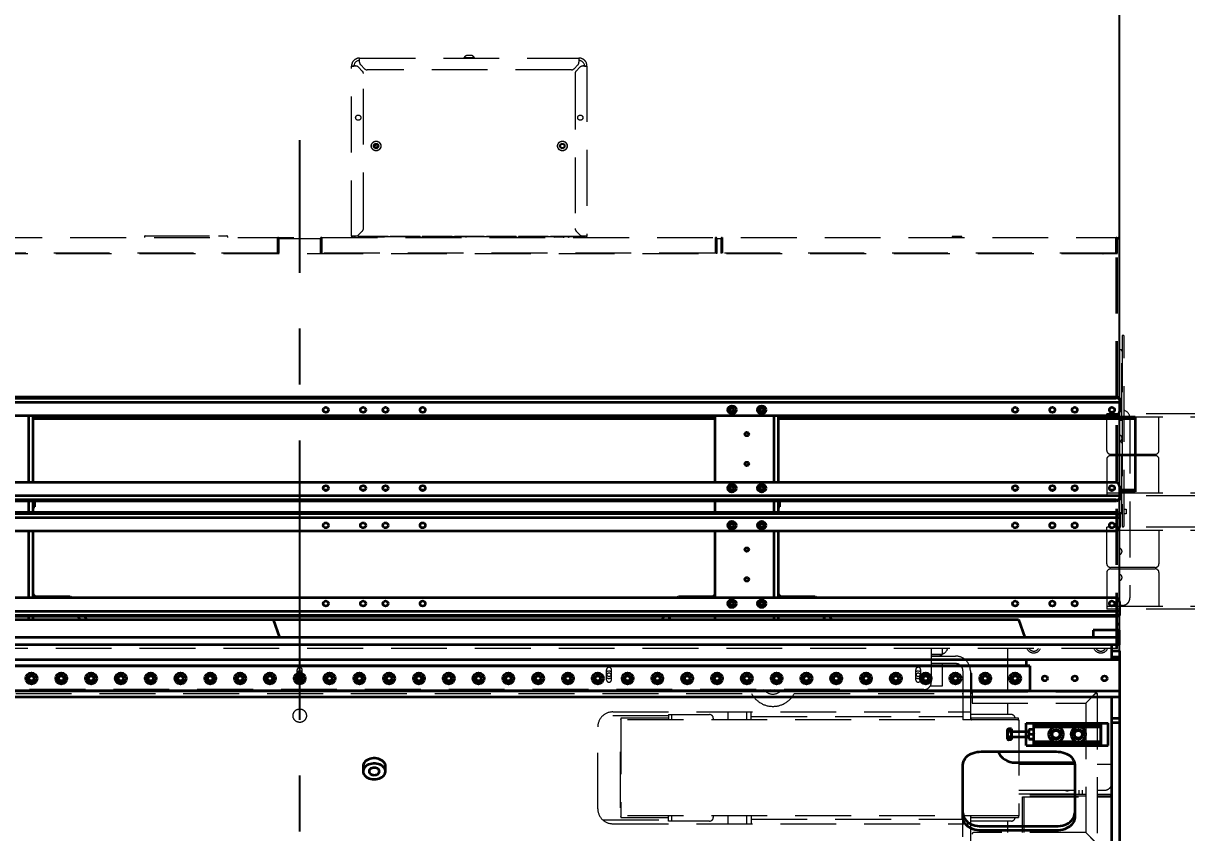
# Model space of a CAD drawing. Header units: inches. Extents: x 16559 to 58559, y 6500 to 36200.
# Drawn here: x 35374 to 36935, y 23617 to 24704 of the extents above; entities that cross this region are included whole.
import ezdxf

# ---------------------------------------------------------------- set-up
doc = ezdxf.new("R2010")
doc.units = ezdxf.units.IN
doc.header["$LTSCALE"] = 300
doc.linetypes.add('CENTRO', pattern=[2, 1.25, -0.25, 0.25, -0.25])
doc.linetypes.add('NASCOSTA', pattern=[0.375, 0.25, -0.125])
for name, color, linetype in [('ASSI', 254, 'CENTRO'), ('MACCHINA', 40, 'Continuous'), ('QUOTE', 7, 'Continuous')]:
    doc.layers.add(name, color=color, linetype=linetype)
doc.layers.add('GUIDE', color=4, linetype='Continuous', lineweight=35)
doc.styles.get("Standard").update_dxf_attribs({"font": 'romans.shx'})
doc.dimstyles.new('sc1a100_pollici', dxfattribs={"dimscale": 100, "dimtxt": 3, "dimasz": 3, "dimexe": 0, "dimexo": 0, "dimgap": 1, "dimtad": 1, "dimzin": 12, "dimdsep": 46, "dimtxsty": 'Standard', "dimblk": 'CLOSEDBLANK', "dimcen": 1, "dimclrd": 253, "dimclre": 253, "dimclrt": 2, "dimadec": 0, "dimazin": 3, "dimtfac": 1, "dimtmove": 0, "dimatfit": 1, "dimldrblk": 'CLOSEDBLANK', "dimfxl": 1, "dimtolj": 1, "dimtzin": 0, "dimarcsym": 0})

# ---------------------------------------------------------------- blocks, each defined once
blk = doc.blocks.new('A$C4fed211f')
at = {"layer": 'ASSI'}
blk.add_line((0, -1515.5), (0, 1662.6), dxfattribs=at)
at = {"layer": 'MACCHINA', "color": 254, "linetype": 'NASCOSTA', "lineweight": 5}
for p, q in [((80.3, 1767), (80.3, 1772.7)), ((80.3, 1772.7), (374.7, 1772.7)), ((80.3, 1770.7), (80.3, 1770.7)), ((220.4, 1773.2), (220.4, 1772.7)), ((234.4, 1773.2), (220.4, 1773.2)), ((221.6, 1774.7), (221.7, 1774.7)), ((230.6, 1776.2), (224.2, 1776.2)), ((233.2, 1774.7), (233.2, 1774.7)), ((234.4, 1772.7), (234.4, 1773.2)), ((374.7, 1772.7), (374.7, 1767)), ((374.7, 1770.7), (374.7, 1770.7)), ((75.4, 1761.9), (69.5, 1761.9)), ((69.5, 1533.5), (69.5, 1761.9)), ((72.7, 1762.7), (75, 1762.7)), ((73, 1761.9), (73, 1762.7)), ((74, 1761.9), (74, 1762.7)), ((75, 1762.7), (75, 1761.9)), ((84, 1755.3), (79, 1760.4)), ((86.9, 1758.4), (81.8, 1763.4)), ((85.5, 1544), (85.5, 1751.8)), ((364.6, 1756.9), (90.4, 1756.9)), ((373.2, 1763.4), (368.1, 1758.4)), ((369.5, 1751.8), (369.5, 1544)), ((376, 1760.4), (371, 1755.3)), ((385.5, 1761.9), (379.6, 1761.9)), ((380, 1762.7), (382.3, 1762.7)), ((380, 1761.9), (380, 1762.7)), ((381, 1761.9), (381, 1762.7)), ((382, 1762.7), (382, 1761.9)), ((385.5, 1761.9), (385.5, 1533.5)), ((-1095.5, 1532), (1098.4, 1532)), ((-208.3, 1533), (-208.3, 1532)), ((-96.7, 1532), (-96.7, 1533)), ((-30.1, 1532), (-30.1, 1511)), ((-29.5, 1530.5), (-30.1, 1530.5)), ((-29.5, 1532), (-29.5, 1530.5)), ((-27.6, 1530.5), (27.6, 1530.5)), ((29.5, 1532), (29.5, 1530.5)), ((30.1, 1530.5), (29.5, 1530.5)), ((30.1, 1511), (30.1, 1532)), ((69.5, 1533.9), (75.4, 1533.9)), ((70.3, 1533.9), (70.3, 1533.5)), ((70.3, 1533.5), (71.1, 1533.5)), ((71.1, 1533.9), (71.1, 1533.5)), ((74, 1533.9), (74, 1532.7)), ((381, 1532.7), (74, 1532.7)), ((78.5, 1533.7), (118.5, 1533.7)), ((78.5, 1533), (78.5, 1533.7)), ((118.5, 1533), (78.5, 1533)), ((79, 1535.4), (84, 1540.4)), ((101.5, 1532.7), (101.5, 1532)), ((101.5, 1532.2), (101.7, 1532)), ((113.5, 1532.2), (101.5, 1532.2)), ((113.3, 1532), (113.5, 1532.2)), ((113.5, 1532), (113.5, 1532.7)), ((118.5, 1533.7), (118.5, 1533)), ((121.5, 1533.7), (161.5, 1533.7)), ((121.5, 1533), (121.5, 1533.7)), ((161.5, 1533), (121.5, 1533)), ((161.5, 1533.7), (161.5, 1533)), ((164.5, 1533.7), (204.5, 1533.7)), ((164.5, 1533), (164.5, 1533.7)), ((204.5, 1533), (164.5, 1533)), ((204.5, 1533.7), (204.5, 1533)), ((207.5, 1533.7), (247.5, 1533.7)), ((207.5, 1533), (207.5, 1533.7)), ((247.5, 1533), (207.5, 1533)), ((223.3, 1532), (223.3, 1532.7)), ((247.5, 1533.7), (247.5, 1533)), ((250.5, 1533.7), (290.5, 1533.7)), ((250.5, 1533), (250.5, 1533.7)), ((290.5, 1533), (250.5, 1533)), ((290.5, 1533.7), (290.5, 1533)), ((293.5, 1533.7), (333.5, 1533.7)), ((293.5, 1533), (293.5, 1533.7)), ((333.5, 1533), (293.5, 1533)), ((333.5, 1533.7), (333.5, 1533)), ((336.5, 1533.7), (376.5, 1533.7)), ((336.5, 1533), (336.5, 1533.7)), ((376.5, 1533), (336.5, 1533)), ((341.5, 1532.7), (341.5, 1532)), ((341.5, 1532.2), (341.7, 1532)), ((353.5, 1532.2), (341.5, 1532.2)), ((353.3, 1532), (353.5, 1532.2)), ((353.5, 1532), (353.5, 1532.7)), ((371, 1540.4), (376, 1535.4)), ((376.5, 1533.7), (376.5, 1533)), ((379.6, 1533.9), (385.5, 1533.9)), ((381, 1532.7), (381, 1533.9)), ((383.9, 1533.5), (383.9, 1533.9)), ((383.9, 1533.5), (384.7, 1533.5)), ((384.7, 1533.9), (384.7, 1533.5)), ((557.4, 1532), (557.4, 1511)), ((558, 1530.5), (557.4, 1530.5)), ((558, 1530.5), (558, 1532)), ((559.9, 1530.5), (565.1, 1530.5)), ((567, 1532), (567, 1530.5)), ((567.6, 1530.5), (567, 1530.5)), ((567.6, 1511), (567.6, 1532)), ((875.7, 1533.2), (875.5, 1533)), ((875.5, 1533), (875.5, 1532)), ((875.5, 1533), (888.5, 1533)), ((888.3, 1533.2), (875.7, 1533.2)), ((888.5, 1533), (888.3, 1533.2)), ((888.5, 1532), (888.5, 1533)), ((1094.9, 1532), (1094.9, 1511)), ((1095.5, 1530.5), (1094.9, 1530.5)), ((1095.5, 1532), (1095.5, 1530.5)), ((1098.4, 1531.2), (1097.1, 1531.2)), ((1098.4, 1529.6), (1098.4, 1531.2)), ((1099.2, 1529.6), (1099.2, 1530.4)), ((1100, 1530.4), (1100, 1013.6)), ((-29, 1511), (-29, 1530)), ((-27.5, 1511), (-27.5, 1530)), ((27.5, 1530), (27.5, 1511)), ((29, 1530), (29, 1511)), ((558.5, 1511), (558.5, 1530)), ((560, 1511), (560, 1530)), ((565, 1530), (565, 1511)), ((566.5, 1530), (566.5, 1511)), ((1096, 1511), (1096, 1530)), ((1097.5, 1511), (1097.5, 1530)), ((1098.4, 1530.1), (1099.2, 1530.1)), ((1100, 1529.6), (1098.4, 1529.6)), ((1100.2, 1527.9), (1100, 1527.9)), ((1100.2, 1380.5), (1100.2, 1527.9)), ((1097.5, 1510), (-1097.5, 1510)), ((-30.1, 1511), (-557.4, 1511)), ((-160.7, 1510), (-160.7, 1511)), ((-89.3, 1511), (-89.3, 1510)), ((-29, 1511), (-27.5, 1511)), ((29, 1511), (27.5, 1511)), ((557.4, 1511), (30.1, 1511)), ((558.5, 1511), (560, 1511)), ((566.5, 1511), (565, 1511)), ((1094.9, 1511), (567.6, 1511)), ((1075.5, 1511), (1075.5, 1510)), ((1077.5, 1510.5), (1077.5, 1511)), ((1095.5, 980), (1095.5, 1510)), ((1096, 1511), (1097.5, 1511)), ((1097.5, 980), (1097.5, 1510)), ((1103.5, 1399.1), (1103.5, 1144.9)), ((1106.3, 1144.9), (1106.3, 1399.1)), ((1103.4, 1288.3), (1103.4, 1379.5)), ((1103.4, 1300), (1103.5, 1300)), ((1100.2, 1256.7), (1100.2, 1287.3)), ((1114, 1290), (1114, 1048)), ((1103.4, 1164.5), (1103.4, 1255.7)), ((1100.2, 986.1), (1100.2, 1163.5)), ((1103.5, 1161), (1100.2, 1161)), ((1103.4, 1167), (1103.5, 1167)), ((1106.3, 1167), (1109, 1167)), ((1109, 1161), (1106.3, 1161)), ((1109, 1167), (1109, 1161)), ((1104, 1038), (1100.2, 1038)), ((1097.5, 1012.8), (1098.4, 1012.8)), ((1098.4, 1012), (1097.5, 1012)), ((1098.4, 1014.4), (1100, 1014.4)), ((1098.4, 1012.8), (1098.4, 1014.4)), ((1099.2, 1013.9), (1098.4, 1013.9)), ((1099.2, 1013.6), (1099.2, 1014.4)), ((1100.2, 986.1), (1097.5, 986.1)), ((1097.5, 980), (-1097.5, 980)), ((847.5, 980), (847.5, 935)), ((847.5, 972.2), (859.8, 972.2)), ((859.8, 972), (847.5, 972)), ((847.5, 970), (880, 970)), ((859.8, 970), (859.8, 972)), ((860, 972.2), (862, 972.2)), ((862, 980), (862, 972.2)), ((950, 980), (950, 922)), ((880, 960), (847.5, 960)), ((862.5, 930), (862.5, 960)), ((-3.3, 938.3), (-3.3, 951.7)), ((3.3, 938.3), (3.3, 951.7)), ((411.7, 938.3), (411.7, 951.7)), ((418.3, 938.3), (418.3, 951.7)), ((826.7, 938.3), (826.7, 951.7)), ((833.3, 938.3), (833.3, 951.7)), ((890, 950), (890, 884.5)), ((900, 950), (900, 884.5)), ((900, 947), (902, 947)), ((902, 922.2), (902, 947)), ((837.5, 925), (-867.5, 925)), ((846.2, 930), (862.5, 930)), ((900, 922.2), (902, 922.2)), ((902.2, 922), (902.2, 907)), ((902.2, 922), (1067.8, 922)), ((1067.8, 920), (1067.8, 922)), ((-606.2, 920), (606.2, 920)), ((663.8, 920), (890, 920)), ((902.2, 907), (1054.8, 907)), ((950, 907), (950, 891.5)), ((1067.6, 919.8), (1054.8, 907)), ((1055, 906.8), (1067.8, 919.6)), ((1055, 906.8), (1055, 733.2)), ((1068, 919.8), (1070, 919.8)), ((1070, 919.8), (1070, 720.2)), ((495, 890), (406.8, 890)), ((420, 895), (900, 895)), ((495, 891.5), (550, 891.5)), ((495, 891.5), (495, 884.5)), ((499, 891.5), (499, 884.5)), ((575, 884.5), (575, 895)), ((600, 884.5), (600, 895)), ((606, 884.5), (606, 895)), ((955, 891.5), (900, 891.5)), ((400, 765), (400, 875)), ((431, 886.5), (431, 753.5)), ((495, 886.5), (431, 886.5)), ((965, 884.5), (431, 884.5)), ((555, 886.5), (555, 884.5)), ((606, 889), (890, 889)), ((964.5, 886.5), (900.5, 886.5)), ((900.5, 886.5), (900.5, 884.5)), ((964.5, 884.5), (964.5, 886.5)), ((965, 884.5), (965, 755.5)), ((430.5, 766.5), (430.5, 873.5)), ((431, 873.5), (430.5, 873.5)), ((965, 825), (1055, 825)), ((1070, 825), (1090, 825)), ((1090, 825), (1090, 266.9)), ((965, 790), (1055, 790)), ((965, 785), (1050, 785)), ((1055, 784), (965, 784)), ((1055, 782), (965, 782)), ((970, 733), (970, 781)), ((970, 781), (1055, 781)), ((972, 733), (972, 781)), ((1046, 785), (1046, 790)), ((1050, 790), (1050, 785)), ((1070, 790), (1080, 790)), ((1090, 784), (1070, 784)), ((1090, 782), (1070, 782)), ((1070, 781), (1090, 781)), ((1088, 784), (1088, 781)), ((430.5, 766.5), (431, 766.5)), ((406.8, 750), (495, 750)), ((965, 755.5), (431, 755.5)), ((431, 753.5), (495, 753.5)), ((495, 748.5), (495, 755.5)), ((499, 755.5), (499, 748.5)), ((555, 755.5), (555, 753.5)), ((575, 745), (575, 755.5)), ((600, 745), (600, 755.5)), ((606, 755.5), (606, 745)), ((606, 751), (890, 751)), ((890, 390), (890, 755.5)), ((900, 755.5), (900, 690)), ((900.5, 753.5), (900.5, 755.5)), ((900.5, 753.5), (964.5, 753.5)), ((964.5, 755.5), (964.5, 753.5)), ((420, 745), (900, 745)), ((550, 748.5), (495, 748.5)), ((955, 748.5), (900, 748.5)), ((950, 748.5), (950, 733)), ((1054.8, 733), (904.2, 733)), ((1054.8, 733), (1067.6, 720.2)), ((1067.8, 720.4), (1055, 733.2))]:
    blk.add_line(p, q, dxfattribs=at)
at = {"layer": 'MACCHINA', "color": 4}
blk.add_line((985, 880), (985, 850), dxfattribs=at)
at = {"layer": 'MACCHINA', "color": 254, "linetype": 'NASCOSTA', "lineweight": 5, "flags": 128}
for points in [[(1075.6, 1510), (1075.5, 1510), (1075.5, 1510.5)], [(862.7, 980), (862.4, 979.8), (862, 979.4)], [(631.8, 925), (633.1, 924.7), (635, 924.5)], [(635, 924.5), (636.9, 924.7), (638.2, 925)]]:
    blk.add_lwpolyline(points, dxfattribs=at)
at = {"layer": 'MACCHINA', "color": 254, "linetype": 'NASCOSTA', "lineweight": 5}
for centre, radius in [((78.5, 1692.7), 3.5), ((376.5, 1692.7), 3.5), ((102.5, 1654.7), 6.5), ((102.5, 1654.7), 6.3), ((102.5, 1654.7), 3.5), ((102.5, 1654.7), 2.5), ((352.5, 1654.7), 6.5), ((352.5, 1654.7), 6.3), ((352.5, 1654.7), 3.5), ((352.5, 1654.7), 2.5), ((0, 945), 2.5), ((415, 945), 2.5), ((830, 945), 2.5), ((0, 890), 9)]:
    blk.add_circle(centre, radius, dxfattribs=at)
for centre, radius, start, end in [((80.3, 1761.9), 10.8, 90, 180), ((80.3, 1761.9), 7.6, 90, 180), ((85.3, 1767), 5, 180, 225), ((226.4, 1769.6), 7, 132.8202, 148.7211), ((228.4, 1769.6), 7, 31.2789, 47.1798), ((369.7, 1767), 5, 315, 0), ((374.7, 1761.9), 10.8, 0, 90), ((374.7, 1761.9), 7.6, 0, 90), ((75.4, 1756.9), 5, 45, 90), ((80.5, 1751.8), 5, 0, 45), ((90.4, 1761.9), 5, 225, 270), ((364.6, 1761.9), 5, 270, 315), ((374.5, 1751.8), 5, 135, 180), ((379.6, 1756.9), 5, 90, 135), ((102, 1650.7), 4, 46.6038, 119.1462), ((-207.3, 1533), 1, 90, 180), ((-97.7, 1533), 1, 0, 90), ((-29.5, 1530), 2, 0, 90), ((-29.5, 1530), 0.5, 0, 90), ((29.5, 1530), 2, 90, 180), ((29.5, 1530), 0.5, 90, 180), ((70.3, 1533.5), 0.802, 180, 0), ((70.3, 1533.5), 0.002, 180, 0), ((74, 1534.7), 2, 203.5782, 270), ((74, 1534.7), 1, 233.1301, 270), ((75.4, 1538.9), 5, 270, 315), ((80.5, 1544), 5, 315, 0), ((357.4, 1538.7), 7.27, 237.5778, 246.5654), ((357.6, 1538.7), 7.27, 293.4346, 304.7866), ((374.5, 1544), 5, 180, 225), ((379.6, 1538.9), 5, 225, 270), ((381, 1534.7), 2, 270, 336.4218), ((381, 1534.7), 1, 270, 306.8699), ((384.7, 1533.5), 0.802, 180, 0), ((384.7, 1533.5), 0.002, 180, 0), ((558, 1530), 2, 0, 90), ((558, 1530), 0.5, 0, 90), ((567, 1530), 2, 90, 180), ((567, 1530), 0.5, 90, 180), ((1095.5, 1530), 2, 0, 90), ((1095.5, 1530), 0.5, 0, 90), ((1098.4, 1530.4), 1.6, 0, 90), ((1098.4, 1530.4), 0.8, 0, 90), ((1078, 1510.5), 0.5, 180, 270), ((1104.9, 1399.1), 1.4, 0, 180), ((1101.7, 1379.5), 1.75, 0, 160.537), ((1104, 1290), 10, 0, 76.7029), ((1101.7, 1288.3), 1.75, 199.463, 0), ((1099, 1262.5), 4.5, 285.466, 74.534), ((1101.7, 1255.7), 1.75, 0, 160.537), ((1099, 1227.5), 4.5, 347.8985, 12.1015), ((1101.7, 1164.5), 1.75, 199.463, 0), ((1104.9, 1144.9), 1.4, 180, 0), ((1099, 1110.5), 4.5, 285.466, 74.534), ((1099, 1075.5), 4.5, 285.466, 74.534), ((1104, 1048), 10, 270, 0), ((1098.4, 1013.6), 0.8, 270, 0), ((1098.4, 1013.6), 1.6, 270, 0), ((858.2, 984), 12, 288.4615, 340.5288), ((880, 950), 20, 0, 90), ((985, 984.2), 10, 204.8346, 335.1654), ((985, 984.2), 7.5, 214.0558, 325.9442), ((1075, 984.2), 10, 204.8346, 335.1654), ((1075, 984.2), 7.5, 214.0558, 325.9442), ((0, 951.7), 3.3, 0, 180), ((415, 951.7), 3.3, 0, 180), ((830, 951.7), 3.3, 0, 180), ((880, 950), 10, 0, 90), ((0, 945), 5, 48.7001, 131.7803), ((0, 945), 5, 228.7001, 311.2999), ((0, 938.3), 3.3, 180, 0), ((415, 945), 5, 48.7001, 131.7803), ((415, 945), 5, 228.7001, 311.2999), ((415, 938.3), 3.3, 180, 0), ((830, 945), 5, 48.7001, 131.7803), ((830, 945), 5, 228.7001, 311.2999), ((830, 938.3), 3.3, 180, 0), ((635, 935), 16, 218.6822, 320.8564), ((837.5, 935), 10, 270, 0), ((902.2, 922.2), 2.2, 180, 270), ((902.2, 922.2), 0.2, 180, 270), ((1067.8, 919.8), 2.2, 0, 90), ((635, 935), 32.5, 207.4864, 332.5136), ((1067.8, 919.8), 0.2, 0, 90), ((420, 875), 20, 90, 180), ((550, 886.5), 5, 0, 90), ((955, 886.5), 5, 360, 90), ((1080, 800), 10, 270, 0), ((1030, 795), 5.75, 240.4082, 297.9381), ((420, 765), 20, 180, 270), ((550, 753.5), 5, 270, 0), ((955, 753.5), 5, 270, 360), ((904.2, 731), 2, 90, 180)]:
    blk.add_arc(centre, radius, start, end, dxfattribs=at)
for points, knots in [([(80.3, 1769.5), (80.3, 1769.5), (80.3, 1769.6), (80.3, 1769.8), (80.3, 1770.2), (80.3, 1770.7), (80.3, 1771.3), (80.3, 1771.8), (80.3, 1772.3), (80.3, 1772.6), (80.3, 1772.7), (80.3, 1772.7), (80.3, 1772.7)], [0, 0, 0, 0, 0.1073725, 0.2147449, 0.3221174, 0.4294898, 0.5368623, 0.6442347, 0.7516072, 0.8589796, 0.9663521, 1, 1, 1, 1]), ([(224.2, 1776.2), (223.5, 1775.9), (222.6, 1775.5), (221.8, 1774.8), (221.7, 1774.7)], [0, 0, 0, 0, 0.79499, 1, 1, 1, 1]), ([(233.2, 1774.7), (232.5, 1775.2), (231.8, 1775.8), (230.8, 1776.1), (230.6, 1776.2)], [0, 0, 0, 0, 0.79305, 1, 1, 1, 1]), ([(374.7, 1772.7), (374.7, 1772.7), (374.7, 1772.6), (374.7, 1772.4), (374.7, 1772), (374.7, 1771.5), (374.7, 1770.9), (374.7, 1770.4), (374.7, 1769.9), (374.7, 1769.6), (374.7, 1769.5), (374.7, 1769.5), (374.7, 1769.5)], [0, 0, 0, 0, 0.107372, 0.214745, 0.322117, 0.42949, 0.536862, 0.644235, 0.751607, 0.85898, 0.966352, 1, 1, 1, 1]), ([(69.5, 1761.9), (69.5, 1761.9), (69.6, 1761.9), (69.8, 1761.9), (70.2, 1761.9), (70.7, 1761.9), (71.3, 1761.9), (71.8, 1761.9), (72.3, 1761.9), (72.6, 1761.9), (72.7, 1761.9), (72.7, 1761.9), (72.7, 1761.9)], [0, 0, 0, 0, 0.1073725, 0.2147449, 0.3221174, 0.4294898, 0.5368623, 0.6442347, 0.7516072, 0.8589796, 0.9663521, 1, 1, 1, 1]), ([(382.3, 1761.9), (382.3, 1761.9), (382.4, 1761.9), (382.6, 1761.9), (383, 1761.9), (383.5, 1761.9), (384.1, 1761.9), (384.6, 1761.9), (385.1, 1761.9), (385.4, 1761.9), (385.5, 1761.9), (385.5, 1761.9), (385.5, 1761.9)], [0, 0, 0, 0, 0.107372, 0.214745, 0.322117, 0.42949, 0.536862, 0.644235, 0.751607, 0.85898, 0.966352, 1, 1, 1, 1]), ([(-207.3, 1534), (-207.3, 1534), (-207.3, 1534), (-206.9, 1534), (-206, 1534), (-204.6, 1534), (-202.8, 1534), (-200.7, 1534), (-198.5, 1534), (-196.9, 1534), (-196.1, 1534)], [0, 0, 0, 0, 0.0727407, 0.2028516, 0.3374524, 0.4744157, 0.6113791, 0.7459798, 0.8760908, 1, 1, 1, 1]), ([(-196.1, 1534), (-191.4, 1534), (-181.8, 1534), (-167.2, 1534), (-152.5, 1534), (-137.8, 1534), (-123.2, 1534), (-113.6, 1534), (-108.9, 1534)], [0, 0, 0, 0, 0.166228, 0.332925, 0.5, 0.66707, 0.833769, 1, 1, 1, 1]), ([(-108.9, 1534), (-108.1, 1534), (-106.5, 1534), (-104.3, 1534), (-102.2, 1534), (-100.4, 1534), (-99, 1534), (-98.1, 1534), (-97.7, 1534), (-97.7, 1534), (-97.7, 1534)], [0, 0, 0, 0, 0.123909, 0.25402, 0.388621, 0.525584, 0.662548, 0.797148, 0.927259, 1, 1, 1, 1]), ([(1100, 1527.8), (1100.1, 1527.8), (1100.2, 1527.9), (1100.2, 1527.9), (1100.2, 1527.9)], [0, 0, 0, 0, 0.385333, 1, 1, 1, 1]), ([(1100.2, 986.1), (1100.1, 986.1), (1099.9, 986.2), (1098.9, 986.7), (1097.9, 987.2), (1097.5, 987.4)], [0, 0, 0, 0, 0.377254, 0.753899, 1, 1, 1, 1]), ([(432, 884.5), (431.9, 884.5), (431.7, 884.5), (431.4, 884.7), (431.2, 884.9), (431, 885.2), (431, 885.4), (431, 885.5)], [0, 0, 0, 0, 0.146754, 0.316126, 0.510248, 0.757793, 1, 1, 1, 1]), ([(495, 885.5), (495, 885.4), (495, 885.1), (494.7, 884.8), (494.4, 884.6), (494.2, 884.5), (494.1, 884.5), (494, 884.5)], [0, 0, 0, 0, 0.3101202, 0.6161208, 0.7588957, 0.8860224, 1, 1, 1, 1]), ([(900.5, 885.5), (900.6, 885.4), (900.6, 885.1), (900.8, 884.8), (901.1, 884.6), (901.3, 884.5), (901.5, 884.5), (901.5, 884.5)], [0, 0, 0, 0, 0.31012, 0.616121, 0.758896, 0.886022, 1, 1, 1, 1]), ([(963.5, 884.5), (963.6, 884.5), (963.8, 884.5), (964.1, 884.7), (964.4, 884.9), (964.5, 885.2), (964.5, 885.4), (964.5, 885.5)], [0, 0, 0, 0, 0.146754, 0.316126, 0.510248, 0.757793, 1, 1, 1, 1]), ([(431, 754.5), (431, 754.6), (431, 754.9), (431.3, 755.2), (431.6, 755.4), (431.8, 755.5), (431.9, 755.5), (432, 755.5)], [0, 0, 0, 0, 0.3101202, 0.6161208, 0.7588957, 0.8860224, 1, 1, 1, 1]), ([(494, 755.5), (494.1, 755.5), (494.3, 755.5), (494.6, 755.3), (494.8, 755.1), (495, 754.8), (495, 754.6), (495, 754.5)], [0, 0, 0, 0, 0.146754, 0.316126, 0.510248, 0.757793, 1, 1, 1, 1]), ([(901.5, 755.5), (901.5, 755.5), (901.3, 755.5), (901, 755.3), (900.7, 755.1), (900.6, 754.8), (900.6, 754.6), (900.5, 754.5)], [0, 0, 0, 0, 0.146754, 0.316126, 0.510248, 0.757793, 1, 1, 1, 1]), ([(964.5, 754.5), (964.5, 754.6), (964.5, 754.9), (964.3, 755.2), (964, 755.4), (963.8, 755.5), (963.6, 755.5), (963.5, 755.5)], [0, 0, 0, 0, 0.3101202, 0.6161208, 0.7588957, 0.8860224, 1, 1, 1, 1])]:
    blk.add_open_spline(points, degree=3, knots=knots, dxfattribs=at)
for points in [[(862, 972.2), (862, 972.2), (861.9, 972.2), (861.4, 972.2), (860.7, 972.2), (860.1, 972.2), (859.8, 972.2)], [(859.8, 970), (860.1, 970), (860.7, 970.1), (861.4, 970.6), (861.9, 971.3), (862, 971.9), (862, 972.2)], [(859.8, 972), (859.8, 972), (859.9, 972), (859.9, 972.1), (860, 972.1), (860, 972.2), (860, 972.2)], [(1067.8, 922), (1067.8, 922), (1067.7, 921.9), (1067.7, 921.4), (1067.6, 920.7), (1067.6, 920.1), (1067.6, 919.8)], [(1067.8, 920), (1067.8, 920), (1067.7, 920), (1067.7, 919.9), (1067.6, 919.9), (1067.6, 919.8), (1067.6, 919.8)], [(1067.8, 919.6), (1068.1, 919.6), (1068.7, 919.6), (1069.4, 919.7), (1069.9, 919.7), (1070, 919.8), (1070, 919.8)], [(1067.8, 919.6), (1067.8, 919.6), (1067.9, 919.6), (1067.9, 919.7), (1068, 919.7), (1068, 919.8), (1068, 919.8)]]:
    blk.add_open_spline(points, degree=3, dxfattribs=at)
blk = doc.blocks.new('A$C8cf30650')
at = {"layer": 'GUIDE'}
for p, q in [((105, 1318), (4095, 1318)), ((2105, 1316.3), (4095, 1316.3)), ((4100, 1315.5), (4100, 1298)), ((100, 1311), (4100, 1311)), ((2105, 1293), (4095, 1293)), ((2636.5, 1203), (2636.5, 1293)), ((2642.5, 1203), (2642.5, 1293)), ((3557.5, 1290.5), (2642.5, 1290.5)), ((3557.5, 1288.5), (2642.5, 1288.5)), ((2662.5, 1292.5), (2646.5, 1292.5)), ((2662.5, 1292.5), (2662.5, 1290.5)), ((3557.5, 1203), (3557.5, 1293)), ((3636.5, 1203), (3636.5, 1293)), ((3642.5, 1203), (3642.5, 1293)), ((4121, 1290.5), (3642.5, 1290.5)), ((4121, 1288.5), (3642.5, 1288.5)), ((3662.5, 1292.5), (3646.5, 1292.5)), ((3662.5, 1292.5), (3662.5, 1290.5)), ((4121, 1290.5), (4121, 1190.5)), ((4095, 1203), (2105, 1203)), ((3036.8, 1192.5), (3033.2, 1192.5)), ((3086.8, 1192.5), (3083.2, 1192.5)), ((3116.8, 1192.5), (3113.2, 1192.5)), ((3166.8, 1192.5), (3163.2, 1192.5)), ((3961.8, 1192.5), (3958.2, 1192.5)), ((4011.8, 1192.5), (4008.2, 1192.5)), ((4041.8, 1192.5), (4038.2, 1192.5)), ((4091.8, 1192.5), (4088.2, 1192.5)), ((4100, 1198), (4100, 1180.5)), ((4121, 1192.5), (4100, 1192.5)), ((4121, 1190.5), (4100, 1190.5)), ((4100, 1185), (100, 1185)), ((4095, 1178), (105, 1178)), ((4095, 1179.7), (2105, 1179.7)), ((2636.5, 1163), (2636.5, 1178)), ((2642.5, 1163), (2642.5, 1178)), ((2644.5, 1170.5), (2644.5, 1178)), ((3557.5, 1163), (3557.5, 1178)), ((3636.5, 1163), (3636.5, 1178)), ((3642.5, 1163), (3642.5, 1178)), ((3644.5, 1170.5), (3644.5, 1178)), ((100, 1156), (4100, 1156)), ((105, 1163), (4095, 1163)), ((2105, 1161.3), (4095, 1161.3)), ((2642.5, 1170.5), (2644.5, 1170.5)), ((3642.5, 1170.5), (3644.5, 1170.5)), ((4100, 1160.5), (4100, 1143)), ((2105, 1138), (4095, 1138)), ((2636.5, 1048), (2636.5, 1138)), ((2642.5, 1048), (2642.5, 1138)), ((3557.5, 1048), (3557.5, 1138)), ((3636.5, 1048), (3636.5, 1138)), ((3642.5, 1048), (3642.5, 1138)), ((4095, 1048), (2105, 1048)), ((2642.5, 1050), (2691.9, 1050)), ((2684.8, 1048), (2683.4, 1050)), ((2691.9, 1050), (2693.3, 1048)), ((3506.7, 1048), (3508.1, 1050)), ((3508.1, 1050), (3557.5, 1050)), ((3516.6, 1050), (3515.2, 1048)), ((3642.5, 1050), (3691.9, 1050)), ((3684.8, 1048), (3683.4, 1050)), ((3691.9, 1050), (3693.3, 1048)), ((4100, 1043), (4100, 1025.5)), ((-35.3, 1019), (3964.7, 1019)), ((4100, 1030), (100, 1030)), ((4095, 1023), (105, 1023)), ((4095, 1024.7), (2105, 1024.7)), ((2636.5, 1019), (2636.5, 1023)), ((2642.5, 1019), (2642.5, 1023)), ((2705.4, 1019), (2702.5, 1023)), ((2711, 1023), (2713.8, 1019)), ((2973.2, 995), (2964.7, 1019)), ((3486.2, 1019), (3489, 1023)), ((3497.5, 1023), (3494.6, 1019)), ((3557.5, 1019), (3557.5, 1023)), ((3636.5, 1019), (3636.5, 1023)), ((3642.5, 1019), (3642.5, 1023)), ((3705.4, 1019), (3702.5, 1023)), ((3711, 1023), (3713.8, 1019)), ((3964.7, 1019), (3973.2, 995)), ((4100, 1005), (4065, 1005)), ((4065, 1005), (4065, 995)), ((4100, 985), (4100, 1005)), ((4100, 995), (100, 995)), ((4100, 985), (100, 985)), ((4090, 965), (4090, 985)), ((4090, 977), (4100, 977)), ((4090, 969), (4100, 969)), ((4100, 977), (4100, 41)), ((3980, 957), (-20, 957)), ((3980, 956.5), (-20, 956.5)), ((4100, 965), (100, 965)), ((3975, 965), (3975, 957)), ((3980, 957), (3980, 923)), ((3980, 923.5), (-20, 923.5)), ((4100, 923), (-20, 923)), ((4100, 915), (100, 915)), ((4090, 650), (4090, 915)), ((3975, 850), (3975, 880)), ((3975, 880), (4085, 880)), ((3985, 850), (3985, 880)), ((4075, 880), (4075, 850)), ((4085, 850), (4085, 880)), ((4090, 886.6), (4100, 886.6)), ((4090, 881), (4100, 881)), ((3975, 850), (4085, 850)), ((3915, 841.9), (4015, 841.9)), ((3085, 822.3), (3085, 815.2)), ((3115, 815.2), (3115, 822.3)), ((3890, 753.5), (3890, 824.2)), ((3960, 827), (4039.7, 827)), ((4040, 824.2), (4040, 753.5)), ((3915, 741.5), (4015, 741.5)), ((4015, 735.8), (3915, 735.8))]:
    blk.add_line(p, q, dxfattribs=at)
at = {"layer": 'GUIDE', "flags": 128}
for points in [[(4095, 1318), (4096, 1318), (4096.9, 1317.8), (4097.8, 1317.6), (4098.5, 1317.3), (4099.2, 1316.9), (4099.6, 1316.5), (4099.9, 1316), (4100, 1315.5)], [(4100, 1313.8), (4099.9, 1314.3), (4099.6, 1314.7), (4099.2, 1315.2), (4098.5, 1315.5), (4097.8, 1315.8), (4096.9, 1316.1), (4096, 1316.2), (4095, 1316.3)], [(4095, 1179.7), (4096, 1179.8), (4096.9, 1179.9), (4097.8, 1180.2), (4098.5, 1180.5), (4099.2, 1180.8), (4099.6, 1181.3), (4099.9, 1181.7), (4100, 1182.2)], [(4100, 1180.5), (4099.9, 1180), (4099.6, 1179.5), (4099.2, 1179.1), (4098.5, 1178.7), (4097.8, 1178.4), (4096.9, 1178.2), (4096, 1178), (4095, 1178)], [(4095, 1163), (4096, 1163), (4096.9, 1162.8), (4097.8, 1162.6), (4098.5, 1162.3), (4099.2, 1161.9), (4099.6, 1161.5), (4099.9, 1161), (4100, 1160.5)], [(4100, 1158.8), (4099.9, 1159.3), (4099.6, 1159.7), (4099.2, 1160.2), (4098.5, 1160.5), (4097.8, 1160.8), (4096.9, 1161.1), (4096, 1161.2), (4095, 1161.3)], [(2642.5, 1052.9), (2644.6, 1050.2), (2644.7, 1050)], [(3555.3, 1050), (3555.4, 1050.2), (3557.5, 1052.9)], [(3642.5, 1052.9), (3644.6, 1050.2), (3644.7, 1050)], [(4095, 1024.7), (4096, 1024.8), (4096.9, 1024.9), (4097.8, 1025.2), (4098.5, 1025.5), (4099.2, 1025.8), (4099.6, 1026.3), (4099.9, 1026.7), (4100, 1027.2)], [(4100, 1025.5), (4099.9, 1025), (4099.6, 1024.5), (4099.2, 1024.1), (4098.5, 1023.7), (4097.8, 1023.4), (4096.9, 1023.2), (4096, 1023), (4095, 1023)], [(3115, 822.3), (3114.9, 823.5), (3114.5, 825.1), (3113.7, 826.6), (3112.6, 828), (3111.2, 829.3), (3109.5, 830.5), (3107.7, 831.4), (3105.6, 832.1), (3103.4, 832.6), (3101.1, 832.9), (3098.9, 832.9), (3096.6, 832.6), (3094.4, 832.1), (3092.3, 831.4), (3090.5, 830.5), (3088.8, 829.3), (3087.4, 828), (3086.3, 826.6), (3085.5, 825.1), (3085.1, 823.5), (3085, 822.3)], [(3890, 824.2), (3890.2, 826.3), (3890.7, 828.4), (3891.6, 830.5), (3892.9, 832.4), (3894.4, 834.2), (3896.3, 835.9), (3898.4, 837.4), (3900.8, 838.7), (3903.4, 839.8), (3906.1, 840.7), (3909, 841.3), (3912, 841.7), (3915, 841.9)], [(4015, 841.9), (4018, 841.7), (4021, 841.3), (4023.9, 840.7), (4026.6, 839.8), (4029.2, 838.7), (4031.6, 837.4), (4033.7, 835.9), (4035.6, 834.2), (4037.1, 832.4), (4038.4, 830.5), (4039.3, 828.4), (4039.8, 826.3), (4040, 824.2)], [(3100, 804.6), (3102.3, 804.7), (3104.5, 805.1), (3106.7, 805.7), (3108.6, 806.5), (3110.4, 807.6), (3111.9, 808.8), (3113.2, 810.1), (3114.1, 811.6), (3114.7, 813.2), (3115, 814.8), (3114.9, 816.4), (3114.5, 818), (3113.7, 819.5), (3112.6, 821), (3111.2, 822.3), (3109.5, 823.4), (3107.7, 824.3), (3105.6, 825), (3103.4, 825.5), (3101.1, 825.8), (3098.9, 825.8), (3096.6, 825.5), (3094.4, 825), (3092.3, 824.3), (3090.5, 823.4), (3088.8, 822.3), (3087.4, 821), (3086.3, 819.5), (3085.5, 818), (3085.1, 816.4), (3085, 814.8), (3085.3, 813.2), (3085.9, 811.6), (3086.8, 810.1), (3088.1, 808.8), (3089.6, 807.6), (3091.4, 806.5), (3093.3, 805.7), (3095.5, 805.1), (3097.7, 804.7), (3100, 804.6)], [(3100, 810.3), (3101.6, 810.4), (3103, 810.8), (3104.4, 811.3), (3105.5, 812.1), (3106.3, 813.1), (3106.8, 814.1), (3107, 815.2), (3106.8, 816.3), (3106.3, 817.4), (3105.5, 818.3), (3104.4, 819.1), (3103, 819.7), (3101.6, 820), (3100, 820.2), (3098.4, 820), (3097, 819.7), (3095.6, 819.1), (3094.5, 818.3), (3093.7, 817.4), (3093.2, 816.3), (3093, 815.2), (3093.2, 814.1), (3093.7, 813.1), (3094.5, 812.1), (3095.6, 811.3), (3097, 810.8), (3098.4, 810.4), (3100, 810.3)], [(3890, 759.1), (3890.2, 757), (3890.7, 754.9), (3891.6, 752.9), (3892.9, 750.9), (3894.4, 749.1), (3896.3, 747.4), (3898.4, 745.9), (3900.8, 744.6), (3903.4, 743.5), (3906.1, 742.6), (3909, 742), (3912, 741.6), (3915, 741.5)], [(3915, 735.8), (3912, 735.9), (3909, 736.3), (3906.1, 736.9), (3903.4, 737.8), (3900.8, 738.9), (3898.4, 740.2), (3896.3, 741.8), (3894.4, 743.4), (3892.9, 745.3), (3891.6, 747.2), (3890.7, 749.2), (3890.2, 751.3), (3890, 753.5)], [(4015, 741.5), (4018, 741.6), (4021, 742), (4023.9, 742.6), (4026.6, 743.5), (4029.2, 744.6), (4031.6, 745.9), (4033.7, 747.4), (4035.6, 749.1), (4037.1, 750.9), (4038.4, 752.9), (4039.3, 754.9), (4039.8, 757), (4040, 759.1)], [(4040, 753.5), (4039.8, 751.3), (4039.3, 749.2), (4038.4, 747.2), (4037.1, 745.3), (4035.6, 743.4), (4033.7, 741.8), (4031.6, 740.2), (4029.2, 738.9), (4026.6, 737.8), (4023.9, 736.9), (4021, 736.3), (4018, 735.9), (4015, 735.8)]]:
    blk.add_lwpolyline(points, dxfattribs=at)
at = {"layer": 'GUIDE'}
for centre, radius in [((3035, 1300.5), 3.5), ((3085, 1300.5), 3.5), ((3115, 1300.5), 3.5), ((3165, 1300.5), 3.5), ((3580, 1300.5), 5.5), ((3580, 1300.5), 3.5), ((3580, 1300.5), 2.5), ((3620, 1300.5), 5.5), ((3620, 1300.5), 3.5), ((3620, 1300.5), 2.5), ((3960, 1300.5), 3.5), ((4010, 1300.5), 3.5), ((4040, 1300.5), 3.5), ((4090, 1300.5), 3.5), ((3600, 1268), 2.5), ((3600, 1228), 2.5), ((3035, 1195.5), 3.5), ((3085, 1195.5), 3.5), ((3115, 1195.5), 3.5), ((3165, 1195.5), 3.5), ((3580, 1195.5), 5.5), ((3580, 1195.5), 3.5), ((3580, 1195.5), 2.5), ((3620, 1195.5), 5.5), ((3620, 1195.5), 3.5), ((3620, 1195.5), 2.5), ((3960, 1195.5), 3.5), ((4010, 1195.5), 3.5), ((4040, 1195.5), 3.5), ((4090, 1195.5), 3.5), ((3035, 1145.5), 3.5), ((3085, 1145.5), 3.5), ((3115, 1145.5), 3.5), ((3165, 1145.5), 3.5), ((3580, 1145.5), 5.5), ((3580, 1145.5), 3.5), ((3580, 1145.5), 2.5), ((3620, 1145.5), 5.5), ((3620, 1145.5), 3.5), ((3620, 1145.5), 2.5), ((3960, 1145.5), 3.5), ((4010, 1145.5), 3.5), ((4040, 1145.5), 3.5), ((4090, 1145.5), 3.5), ((3600, 1113), 2.5), ((3600, 1073), 2.5), ((3035, 1040.5), 3.5), ((3085, 1040.5), 3.5), ((3115, 1040.5), 3.5), ((3165, 1040.5), 3.5), ((3580, 1040.5), 5.5), ((3580, 1040.5), 3.5), ((3580, 1040.5), 2.5), ((3620, 1040.5), 5.5), ((3620, 1040.5), 3.5), ((3620, 1040.5), 2.5), ((3960, 1040.5), 3.5), ((4010, 1040.5), 3.5), ((4040, 1040.5), 3.5), ((4090, 1040.5), 3.5), ((2640, 940), 7.5), ((2640, 940), 4.5), ((2640, 940), 3.4), ((2680, 940), 7.5), ((2680, 940), 4.5), ((2680, 940), 3.4), ((2720, 940), 7.5), ((2720, 940), 4.5), ((2720, 940), 3.4), ((2760, 940), 7.5), ((2760, 940), 4.5), ((2760, 940), 3.4), ((2800, 940), 7.5), ((2800, 940), 4.5), ((2800, 940), 3.4), ((2840, 940), 7.5), ((2840, 940), 4.5), ((2840, 940), 3.4), ((2880, 940), 7.5), ((2880, 940), 4.5), ((2880, 940), 3.4), ((2920, 940), 7.5), ((2920, 940), 4.5), ((2920, 940), 3.4), ((2960, 940), 7.5), ((2960, 940), 4.5), ((2960, 940), 3.4), ((3000, 940), 7.5), ((3000, 940), 4.5), ((3000, 940), 3.4), ((3040, 940), 7.5), ((3040, 940), 4.5), ((3040, 940), 3.4), ((3080, 940), 7.5), ((3080, 940), 4.5), ((3080, 940), 3.4), ((3120, 940), 7.5), ((3120, 940), 4.5), ((3120, 940), 3.4), ((3160, 940), 7.5), ((3160, 940), 4.5), ((3160, 940), 3.4), ((3200, 940), 7.5), ((3200, 940), 4.5), ((3200, 940), 3.4), ((3240, 940), 7.5), ((3240, 940), 4.5), ((3240, 940), 3.4), ((3280, 940), 7.5), ((3280, 940), 4.5), ((3280, 940), 3.4), ((3320, 940), 7.5), ((3320, 940), 4.5), ((3320, 940), 3.4), ((3360, 940), 7.5), ((3360, 940), 4.5), ((3360, 940), 3.4), ((3400, 940), 7.5), ((3400, 940), 4.5), ((3400, 940), 3.4), ((3440, 940), 7.5), ((3440, 940), 4.5), ((3440, 940), 3.4), ((3480, 940), 7.5), ((3480, 940), 4.5), ((3480, 940), 3.4), ((3520, 940), 7.5), ((3520, 940), 4.5), ((3520, 940), 3.4), ((3560, 940), 7.5), ((3560, 940), 4.5), ((3560, 940), 3.4), ((3600, 940), 7.5), ((3600, 940), 4.5), ((3600, 940), 3.4), ((3640, 940), 7.5), ((3640, 940), 4.5), ((3640, 940), 3.4), ((3680, 940), 7.5), ((3680, 940), 4.5), ((3680, 940), 3.4), ((3720, 940), 7.5), ((3720, 940), 4.5), ((3720, 940), 3.4), ((3760, 940), 7.5), ((3760, 940), 4.5), ((3760, 940), 3.4), ((3800, 940), 7.5), ((3800, 940), 4.5), ((3800, 940), 3.4), ((3840, 940), 7.5), ((3840, 940), 4.5), ((3840, 940), 3.4), ((3880, 940), 7.5), ((3880, 940), 4.5), ((3880, 940), 3.4), ((3920, 940), 7.5), ((3920, 940), 4.5), ((3920, 940), 3.4), ((3960, 940), 7.5), ((3960, 940), 4.5), ((3960, 940), 3.4), ((4000, 940), 3.4), ((4040, 940), 3.4), ((4080, 940), 3.4), ((4015, 865), 5.1), ((4045, 865), 5.1)]:
    blk.add_circle(centre, radius, dxfattribs=at)
for centre, radius, start, end in [((4095, 1298), 5, 270, 0), ((2646.5, 1294.5), 4, 202.0243, 270), ((2646.5, 1294.5), 2, 228.5904, 270), ((3646.5, 1294.5), 4, 202.0243, 270), ((3646.5, 1294.5), 2, 228.5904, 270), ((4095, 1198), 5, 0, 90), ((4095, 1143), 5, 270, 0), ((4095, 1043), 5, 0, 90), ((3960, 852), 25, 203.9251, 270)]:
    blk.add_arc(centre, radius, start, end, dxfattribs=at)
blk = doc.blocks.new('_ClosedBlank')
at = {"color": 0, "linetype": 'ByBlock', "lineweight": -2}
for p, q in [((-1, 0.1667), (0, 0)), ((-1, 0.1667), (-1, -0.1667)), ((0, 0), (-1, -0.1667))]:
    blk.add_line(p, q, dxfattribs=at)
blk = doc.blocks.new('*D28')
at = {"layer": 'Defpoints', "color": 0, "transparency": 16777216}
for p in [(36844.6, 28524.2), (35744.6, 24746.8), (36844.6, 24007.2)]:
    blk.add_point(p, dxfattribs=at)
at = {"layer": 'QUOTE', "color": 253, "lineweight": -2, "transparency": 16777216}
for p, q in [((35444.6, 28524.2), (35144.6, 28524.2)), ((35744.6, 24746.8), (35744.6, 28524.2)), ((35744.6, 28524.2), (36844.6, 28524.2)), ((36844.6, 24007.2), (36844.6, 28524.2)), ((37144.6, 28524.2), (40673.1, 28524.2))]:
    blk.add_line(p, q, dxfattribs=at)
at = {"layer": 'QUOTE', "color": 253, "lineweight": -2, "transparency": 16777216, "xscale": 300, "yscale": 300, "zscale": 300}
blk.add_blockref('_ClosedBlank', (35744.6, 28524.2), dxfattribs=at)
at = {"layer": 'QUOTE', "color": 253, "lineweight": -2, "transparency": 16777216, "xscale": 300, "yscale": 300, "zscale": 300, "rotation": 180}
blk.add_blockref('_ClosedBlank', (36844.6, 28524.2), dxfattribs=at)
at = {"layer": 'QUOTE', "color": 2, "transparency": 16777216, "char_height": 300, "attachment_point": 5}
for s, insert in [('\\A1;1100', (39058.8, 28774.2)), ('\\A1;[3\'-7 5/16"]', (39058.8, 28195.6))]:
    blk.add_mtext(s, dxfattribs=dict(at, insert=insert))
blk = doc.blocks.new('A$C778856fa')
at = {"layer": 'GUIDE'}
for p, q in [((-65, -6.2), (-65, 6.2)), ((-59.9, 7.5), (-63.7, 7.5)), ((-59.9, 3.8), (-63.7, 3.8)), ((-59.9, 7.5), (-59.9, 3.8)), ((-59.9, 6.1), (-59.5, 6.1)), ((-59.9, -3.8), (-59.9, 3.8)), ((-59.5, -6.1), (-59.5, 6.1)), ((-59.5, 4), (-56.4, 4)), ((-56.4, 4), (-36.5, 4)), ((-36.5, 6.5), (-36.5, 4.7)), ((-36.5, 4.7), (-36.5, 1.8)), ((-36.5, 1.8), (-36.5, -1.8)), ((-31.4, 6.5), (-35.1, 6.5)), ((-31.4, 6.5), (-35.1, 6.5)), ((-35.1, 0), (-31.4, 0)), ((-30, 11.5), (-30, 15)), ((-30, 15), (60, 15)), ((-29, 12.5), (-30, 11.5)), ((-30, 9.5), (-30, 11.5)), ((-3.1, 9.5), (-30, 9.5)), ((-30, -9.5), (-30, 9.5)), ((-29, 12.5), (59, 12.5)), ((26.9, 9.5), (3.1, 9.5)), ((60, 9.5), (33.1, 9.5)), ((60, 11.5), (59, 12.5)), ((60, 15), (60, 11.5)), ((60, 11.5), (60, 9.5)), ((60, -9.5), (60, 9.5)), ((-59.9, -3.8), (-63.7, -3.8)), ((-59.9, -7.5), (-63.7, -7.5)), ((-59.9, -7.5), (-59.9, -3.8)), ((-59.5, -6.1), (-59.9, -6.1)), ((-56.4, -4), (-59.5, -4)), ((-36.5, -4), (-56.4, -4)), ((-36.5, -4.7), (-36.5, -1.8)), ((-36.5, -4.7), (-36.5, -6.5)), ((-35.1, 0), (-31.4, 0)), ((-31.4, -6.5), (-35.1, -6.5)), ((-35.1, -6.5), (-31.4, -6.5)), ((-30, -9.5), (-3.1, -9.5)), ((-30, -11.5), (-30, -9.5)), ((-30, -11.5), (-29, -12.5)), ((-30, -15), (-30, -11.5)), ((60, -15), (-30, -15)), ((59, -12.5), (-29, -12.5)), ((3.1, -9.5), (26.9, -9.5)), ((33.1, -9.5), (60, -9.5)), ((59, -12.5), (60, -11.5)), ((60, -9.5), (60, -11.5)), ((60, -11.5), (60, -15))]:
    blk.add_line(p, q, dxfattribs=at)
at = {"layer": 'GUIDE', "flags": 128}
blk.add_lwpolyline([(-64.1, 7.4), (-64, 7.5), (-63.8, 7.5)], dxfattribs=at)
at = {"layer": 'GUIDE'}
for centre, radius in [((0, 0), 6.75), ((0, 0), 5.1), ((30, 0), 6.75), ((30, 0), 5.1)]:
    blk.add_circle(centre, radius, dxfattribs=at)
for centre, radius, start, end in [((-63.7, 6.2), 1.33, 128.585, 180), ((0, 0), 10, 108.1949, 251.8051), ((0, 0), 10, 71.8051, 108.1949), ((0, 0), 10, 288.1949, 71.8051), ((30, 0), 10, 108.1949, 251.8051), ((30, 0), 10, 71.8051, 108.1949), ((30, 0), 10, 288.1949, 71.8051), ((-63.7, -6.2), 1.33, 180, 229.9363), ((0, 0), 10, 251.8051, 288.1949), ((30, 0), 10, 251.8051, 288.1949)]:
    blk.add_arc(centre, radius, start, end, dxfattribs=at)
for points, knots in [([(-63.7, 3.8), (-63.7, 3.8), (-63.9, 3.8), (-64.2, 3.8), (-64.4, 4), (-64.9, 4.4), (-65, 5.1), (-65, 5.9), (-64.9, 6.5), (-64.8, 6.9), (-64.5, 7.2), (-64.2, 7.4), (-64, 7.5), (-63.8, 7.5), (-63.7, 7.5), (-63.7, 7.5)], [0, 0, 0, 0, 0.027617, 0.055132, 0.099932, 0.176365, 0.396822, 0.574336, 0.696424, 0.831688, 0.882386, 0.933404, 0.965546, 0.993237, 1, 1, 1, 1]), ([(-63.7, 3.8), (-63.7, 3.7), (-63.9, 3.7), (-64.2, 3.6), (-64.4, 3.3), (-64.8, 2.4), (-64.9, 1.2), (-65, -0.1), (-65, -1.3), (-64.8, -2.4), (-64.5, -3.1), (-64.3, -3.5), (-64, -3.7), (-63.8, -3.7), (-63.7, -3.8), (-63.7, -3.8)], [0, 0, 0, 0, 0.027345, 0.054381, 0.09878, 0.174208, 0.388856, 0.499705, 0.657579, 0.81419, 0.869495, 0.925138, 0.958692, 0.992552, 1, 1, 1, 1]), ([(-35.1, 6.5), (-35.2, 6.5), (-35.4, 6.5), (-35.7, 6.3), (-36, 6), (-36.3, 5.4), (-36.4, 4.9), (-36.5, 4.7)], [0, 0, 0, 0, 0.10365, 0.206924, 0.37233, 0.650134, 1, 1, 1, 1]), ([(-35.1, 6.5), (-35.1, 6.5), (-35.2, 6.5), (-35.5, 6.5), (-35.8, 6.5), (-36.1, 6.5), (-36.4, 6.5), (-36.5, 6.5), (-36.5, 6.5)], [0, 0, 0, 0, 0.014891, 0.116473, 0.242877, 0.427777, 0.755723, 1, 1, 1, 1]), ([(-36.5, 1.8), (-36.4, 1.5), (-36.3, 1), (-36, 0.4), (-35.7, 0.2), (-35.4, 0), (-35.2, 0), (-35.1, 0)], [0, 0, 0, 0, 0.454068, 0.623791, 0.794693, 0.907977, 1, 1, 1, 1]), ([(-31.4, 6.5), (-31.3, 6.5), (-31.1, 6.5), (-30.8, 6.3), (-30.5, 6), (-30.2, 5.4), (-30.1, 4.9), (-30, 4.7)], [0, 0, 0, 0, 0.1036495, 0.2069236, 0.3723303, 0.6501339, 1, 1, 1, 1]), ([(-31.4, 6.5), (-31.4, 6.5), (-31.3, 6.5), (-31, 6.5), (-30.7, 6.5), (-30.4, 6.5), (-30.1, 6.5), (-30, 6.5), (-30, 6.5)], [0, 0, 0, 0, 0.014891, 0.116473, 0.242877, 0.427777, 0.755723, 1, 1, 1, 1]), ([(-30, 1.8), (-30.1, 1.5), (-30.2, 1), (-30.5, 0.4), (-30.8, 0.2), (-31.1, 0), (-31.3, 0), (-31.4, 0)], [0, 0, 0, 0, 0.454068, 0.623791, 0.794693, 0.907977, 1, 1, 1, 1]), ([(-63.7, -3.8), (-63.7, -3.8), (-63.9, -3.8), (-64.2, -3.8), (-64.4, -4), (-64.9, -4.4), (-65, -5.1), (-65, -5.9), (-64.9, -6.5), (-64.8, -6.9), (-64.5, -7.2), (-64.2, -7.4), (-64, -7.5), (-63.8, -7.5), (-63.7, -7.5), (-63.7, -7.5)], [0, 0, 0, 0, 0.027617, 0.055132, 0.099932, 0.176365, 0.396822, 0.574336, 0.696424, 0.831688, 0.882386, 0.933404, 0.965546, 0.993237, 1, 1, 1, 1]), ([(-36.5, -1.8), (-36.4, -1.5), (-36.3, -1), (-36, -0.4), (-35.7, -0.2), (-35.4, 0), (-35.2, 0), (-35.1, 0)], [0, 0, 0, 0, 0.454068, 0.623791, 0.794693, 0.907977, 1, 1, 1, 1]), ([(-35.1, -6.5), (-35.2, -6.5), (-35.4, -6.5), (-35.7, -6.3), (-36, -6), (-36.3, -5.4), (-36.4, -4.9), (-36.5, -4.7)], [0, 0, 0, 0, 0.10365, 0.206924, 0.37233, 0.650134, 1, 1, 1, 1]), ([(-36.5, -6.5), (-36.5, -6.5), (-36.4, -6.5), (-36.3, -6.5), (-36, -6.5), (-35.6, -6.5), (-35.3, -6.5), (-35.2, -6.5), (-35.1, -6.5)], [0, 0, 0, 0, 0.091504, 0.389705, 0.690886, 0.817968, 0.946128, 1, 1, 1, 1]), ([(-30, -1.8), (-30.1, -1.5), (-30.2, -1), (-30.5, -0.4), (-30.8, -0.2), (-31.1, 0), (-31.3, 0), (-31.4, 0)], [0, 0, 0, 0, 0.454068, 0.623791, 0.794693, 0.907977, 1, 1, 1, 1]), ([(-31.4, -6.5), (-31.3, -6.5), (-31.1, -6.5), (-30.8, -6.3), (-30.5, -6), (-30.2, -5.4), (-30.1, -4.9), (-30, -4.7)], [0, 0, 0, 0, 0.1036495, 0.2069236, 0.3723303, 0.6501339, 1, 1, 1, 1]), ([(-30, -6.5), (-30, -6.5), (-30.1, -6.5), (-30.2, -6.5), (-30.5, -6.5), (-30.9, -6.5), (-31.2, -6.5), (-31.3, -6.5), (-31.4, -6.5)], [0, 0, 0, 0, 0.091504, 0.389705, 0.690886, 0.817968, 0.946128, 1, 1, 1, 1])]:
    blk.add_open_spline(points, degree=3, knots=knots, dxfattribs=at)
blk = doc.blocks.new('A$C8db9cfa7')
at = {"layer": 'GUIDE', "color": 254, "linetype": 'NASCOSTA', "lineweight": 5}
for p, q in [((195.9, 430), (68.1, 430)), ((68.1, 381), (68.1, 430)), ((68.1, 426), (195.9, 426)), ((138.1, 381), (138.1, 426)), ((361.2, 431), (195.9, 431)), ((195.9, 431), (195.9, 319)), ((738.2, 431), (361.2, 431)), ((738.2, 319), (738.2, 431)), ((73.1, 376), (133.1, 376)), ((68.1, 369), (68.1, 320)), ((133.1, 374), (73.1, 374)), ((138.1, 324), (138.1, 369)), ((68.1, 324), (195.9, 324)), ((195.9, 320), (68.1, 320)), ((361.2, 319), (195.9, 319)), ((738.2, 319), (361.2, 319)), ((195.9, 278), (68.1, 278)), ((68.1, 229), (68.1, 278)), ((68.1, 274), (195.9, 274)), ((138.1, 274), (138.1, 229)), ((361.2, 279), (195.9, 279)), ((195.9, 167), (195.9, 279)), ((738.2, 279), (361.2, 279)), ((738.2, 279), (738.2, 167)), ((133.1, 224), (73.1, 224)), ((73.1, 222), (133.1, 222)), ((68.1, 217), (68.1, 168)), ((138.1, 217), (138.1, 172)), ((68.1, 172), (195.9, 172)), ((195.9, 168), (68.1, 168)), ((361.2, 167), (195.9, 167)), ((738.2, 167), (361.2, 167))]:
    blk.add_line(p, q, dxfattribs=at)
for centre, start, end in [((73.1, 381), 180, 270), ((133.1, 381), 270, 0), ((73.1, 369), 90, 180), ((133.1, 369), 0, 90), ((73.1, 229), 180, 270), ((73.1, 217), 90, 180), ((133.1, 229), 270, 0), ((133.1, 217), 0, 90)]:
    blk.add_arc(centre, 5, start, end, dxfattribs=at)
at = {"layer": 'QUOTE'}
blk.add_blockref('A$C778856fa', (0, 0), dxfattribs=at)
blk = doc.blocks.new('*D42')
at = {"layer": 'Defpoints', "color": 0, "transparency": 16777216}
for p in [(37694.6, 27347.5), (37694.6, 25184.2), (36844.6, 23770.8)]:
    blk.add_point(p, dxfattribs=at)
at = {"layer": 'QUOTE', "color": 253, "lineweight": -2, "transparency": 16777216}
for p, q in [((36544.6, 27347.5), (36244.6, 27347.5)), ((36844.6, 23770.8), (36844.6, 27347.5)), ((36844.6, 27347.5), (37694.6, 27347.5)), ((37694.6, 25184.2), (37694.6, 27347.5)), ((37994.6, 27347.5), (41523.1, 27347.5))]:
    blk.add_line(p, q, dxfattribs=at)
at = {"layer": 'QUOTE', "color": 253, "lineweight": -2, "transparency": 16777216, "xscale": 300, "yscale": 300, "zscale": 300}
blk.add_blockref('_ClosedBlank', (36844.6, 27347.5), dxfattribs=at)
at = {"layer": 'QUOTE', "color": 253, "lineweight": -2, "transparency": 16777216, "xscale": 300, "yscale": 300, "zscale": 300, "rotation": 180}
blk.add_blockref('_ClosedBlank', (37694.6, 27347.5), dxfattribs=at)
at = {"layer": 'QUOTE', "color": 2, "transparency": 16777216, "char_height": 300, "attachment_point": 5}
for s, insert in [('\\A1;850', (39908.8, 27597.5)), ('\\A1;[2\'-9 7/16"]', (39908.8, 27018.9))]:
    blk.add_mtext(s, dxfattribs=dict(at, insert=insert))

msp = doc.modelspace()

# ---------------------------------------------------------------- block references
at = {"layer": 'GUIDE'}
msp.add_blockref('A$C8cf30650', (32744.563, 22884.213), dxfattribs=at)
at = {"layer": 'MACCHINA'}
msp.add_blockref('A$C4fed211f', (35744.563, 22884.213), dxfattribs=at)
at = {"layer": 'QUOTE'}
msp.add_blockref('A$C8db9cfa7', (36759.563, 23749.213), dxfattribs=at)

# ---------------------------------------------------------------- dimensions: what is measured, and where the dimension line sits
for base, p1, p2, picture, middle in [((36844.563, 28524.18), (35744.563, 24746.836), (36844.563, 24007.213), '*D28', (39058.849, 28524.18)), ((37694.563, 27347.482), (36844.563, 23770.84), (37694.563, 25184.213), '*D42', (39908.849, 27347.482))]:
    dim = msp.add_linear_dim(base=base, p1=p1, p2=p2, dimstyle='sc1a100_pollici', override={"dimpost": '\\X'}, dxfattribs=at)
    dim.commit()
    dim.dimension.update_dxf_attribs({"geometry": picture, "text_midpoint": middle})

doc.saveas('drawing.dxf')
